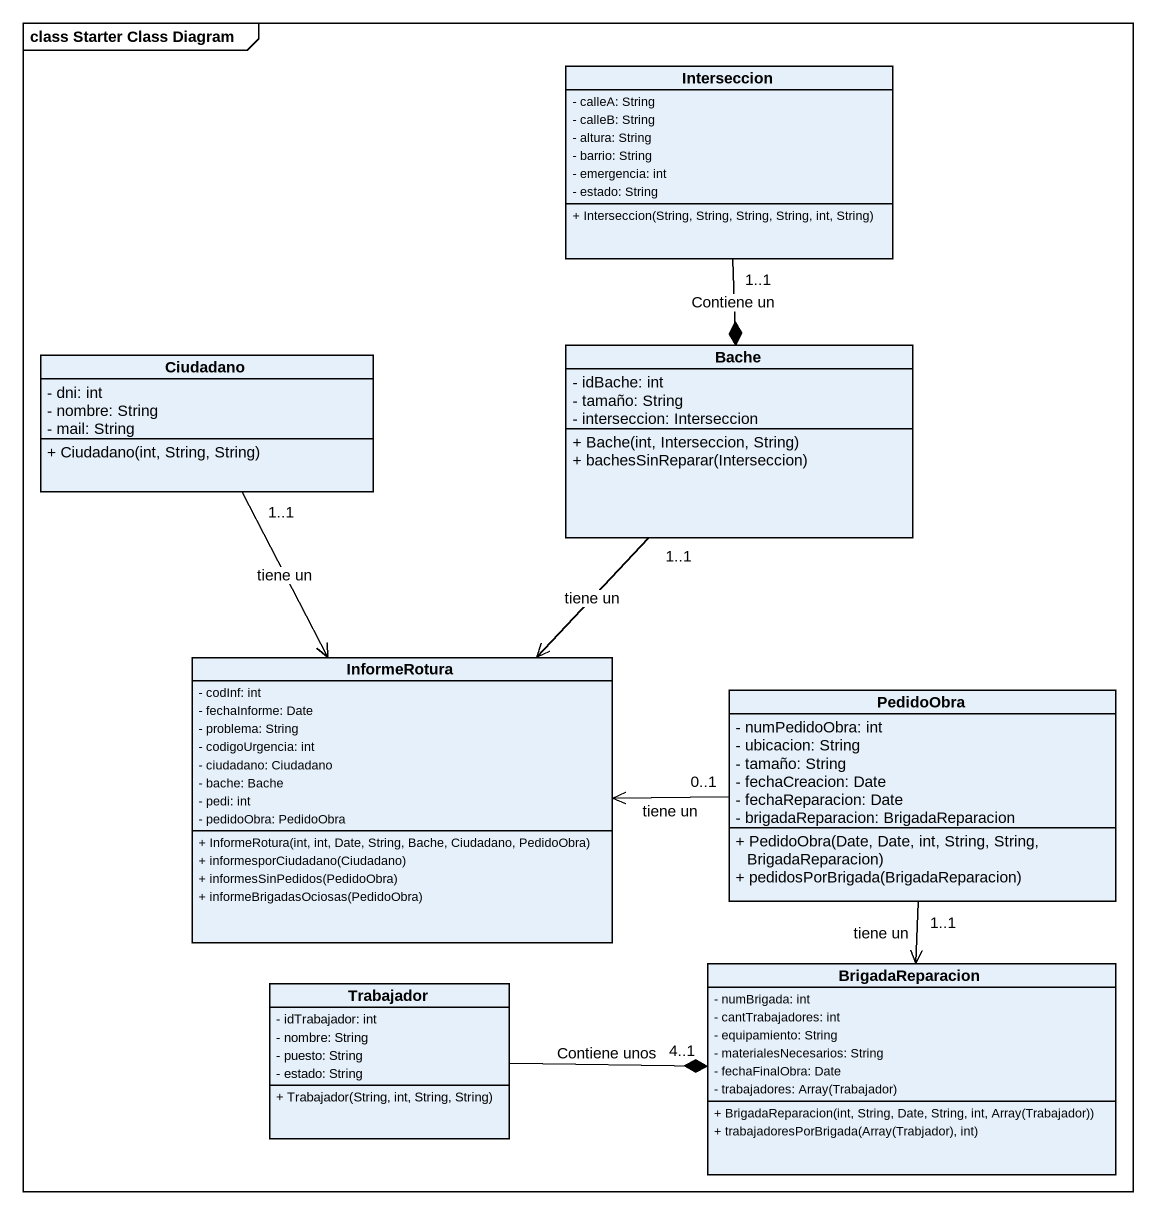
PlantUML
@startuml
mainframe class Starter Class Diagram
hide circle
hide empty members
skinparam classAttributeIconSize 0
class Interseccion {
  - calleA: String
  - calleB: String
  - altura: String
  - barrio: String
  - emergencia: int
  - estado: String
  + Interseccion(String, String, String, String, int, String)
}
class Ciudadano {
  - dni: int
  - nombre: String
  - mail: String
  + Ciudadano(int, String, String)
}
class Bache {
  - idBache: int
  - tamaño: String
  - interseccion: Interseccion
  + Bache(int, Interseccion, String)
  + bachesSinReparar(Interseccion)
}
class InformeRotura {
  - codInf: int
  - fechaInforme: Date
  - problema: String
  - codigoUrgencia: int
  - ciudadano: Ciudadano
  - bache: Bache
  - pedi: int
  - pedidoObra: PedidoObra
  + InformeRotura(int, int, Date, String, Bache, Ciudadano, PedidoObra)
  + informesporCiudadano(Ciudadano)
  + informesSinPedidos(PedidoObra)
  + informeBrigadasOciosas(PedidoObra)
}
class PedidoObra {
  - numPedidoObra: int
  - ubicacion: String
  - tamaño: String
  - fechaCreacion: Date
  - fechaReparacion: Date
  - brigadaReparacion: BrigadaReparacion
  + PedidoObra(Date, Date, int, String, String, BrigadaReparacion)
  + pedidosPorBrigada(BrigadaReparacion)
}
class Trabajador {
  - idTrabajador: int
  - nombre: String
  - puesto: String
  - estado: String
  + Trabajador(String, int, String, String)
}
class BrigadaReparacion {
  - numBrigada: int
  - cantTrabajadores: int
  - equipamiento: String
  - materialesNecesarios: String
  - fechaFinalObra: Date
  {field} - trabajadores: Array(Trabajador)
  + BrigadaReparacion(int, String, Date, String, int, Array(Trabajador))
  + trabajadoresPorBrigada(Array(Trabjador), int)
}
Interseccion "1..1" --* Bache : Contiene un
Ciudadano "1..1" --> InformeRotura : tiene un
Bache "1..1" --> InformeRotura : tiene un
InformeRotura <-right- "0..1" PedidoObra : tiene un
PedidoObra "1..1" --> BrigadaReparacion : tiene un
Trabajador -right-* "4..1" BrigadaReparacion : Contiene unos
@enduml
